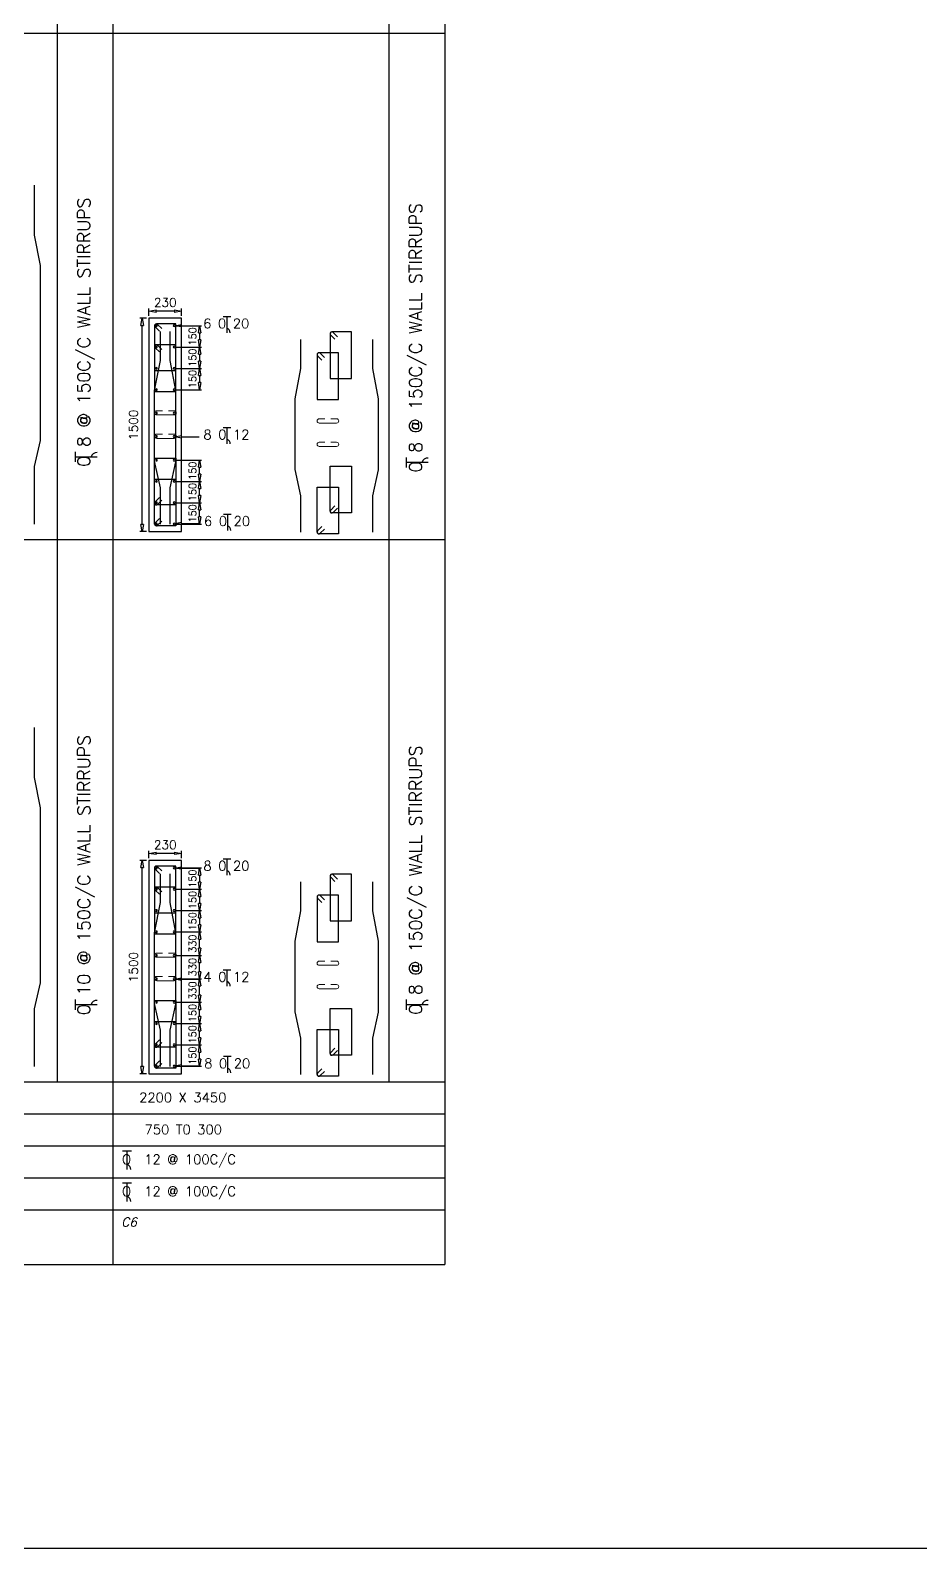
# Model space of a CAD drawing. Header units: millimetres. Extents: x 331487 to 517269, y 198509 to 399936.
# Drawn here: x 392023 to 404547, y 198509 to 219869 of the extents above; entities that cross this region are included whole.
import ezdxf

# ---------------------------------------------------------------- set-up
doc = ezdxf.new("R2010")
doc.units = ezdxf.units.MM
doc.header["$MEASUREMENT"] = 0
doc.layers.add('BEAM', color=1, linetype='Continuous', lineweight=5)
for name, color, linetype in [('COLUMN', 6, 'Continuous'), ('FOOTING', 5, 'Continuous'), ('FOOTING-SCH', 3, 'Continuous')]:
    doc.layers.add(name, color=color, linetype=linetype)
doc.styles.add('ITALICC', font='italicc', dxfattribs={"height": 0.3})
doc.styles.add('RO', font='romans.shx', dxfattribs={"height": 125})
doc.styles.add('ROMANS', font='romans.shx')

# ---------------------------------------------------------------- blocks, each defined once
blk = doc.blocks.new('_ClosedBlank')
at = {"color": 0, "linetype": 'ByBlock', "lineweight": -2}
for p, q in [((-1, 0.17), (0, 0)), ((-1, 0.17), (-1, -0.17)), ((0, 0), (-1, -0.17))]:
    blk.add_line(p, q, dxfattribs=at)

msp = doc.modelspace()

# ---------------------------------------------------------------- linework, layer by layer
at = {"color": 8, "linetype": 'Continuous'}
for p, q in [((380148, 219829), (397853, 219829)), ((380148, 212706), (397853, 212706)), ((383848, 205076), (397853, 205076)), ((383848, 204626), (397853, 204626)), ((383848, 204176), (397853, 204176)), ((383848, 203726), (397853, 203726)), ((380148, 203276), (397853, 203276)), ((383848, 203276), (397853, 203276)), ((380148, 202508), (397853, 202508))]:
    msp.add_line(p, q, dxfattribs=at)
at = {"color": 1, "linetype": 'Continuous'}
for p, q in [((394733, 215844), (394841, 215844)), ((394787, 215844), (394787, 215614)), ((394736, 214281), (394843, 214281)), ((394789, 214281), (394789, 214051)), ((392657, 213797), (392657, 213938)), ((392657, 213868), (392961, 213868)), ((397313, 213721), (397313, 213862)), ((397313, 213792), (397618, 213792)), ((394742, 213064), (394849, 213064)), ((394796, 213064), (394796, 212834)), ((394733, 208215), (394841, 208215)), ((394787, 208215), (394787, 207984)), ((394736, 206651), (394843, 206651)), ((394789, 206651), (394789, 206421)), ((392657, 206091), (392657, 206233)), ((392657, 206162), (392961, 206162)), ((397313, 206091), (397313, 206233)), ((397313, 206162), (397618, 206162)), ((394742, 205435), (394849, 205435)), ((394796, 205435), (394796, 205204)), ((393321, 204105), (393444, 204105)), ((393382, 204105), (393382, 203841)), ((393321, 203655), (393444, 203655)), ((393382, 203655), (393382, 203391))]:
    msp.add_line(p, q, dxfattribs=at)
for centre, radius, start, end in [((394772, 215619), 61.2, 355.5803, 75.6804), ((394774, 214055), 61.2, 355.5803, 75.6804), ((392955, 213848), 80.7, 85.5803, 165.6804), ((397612, 213772), 80.7, 85.5803, 165.6804), ((394780, 212839), 61.2, 355.5803, 75.6804), ((394772, 207989), 61.2, 355.5803, 75.6804), ((394774, 206426), 61.2, 355.5803, 75.6804), ((392955, 206142), 80.7, 85.5803, 165.6804), ((397612, 206142), 80.7, 85.5803, 165.6804), ((394780, 205209), 61.2, 355.5803, 75.6804), ((393365, 203846), 70, 355.5803, 75.6804), ((393365, 203396), 70, 355.5803, 75.6804)]:
    msp.add_arc(centre, radius, start, end, dxfattribs=at)
at = {"layer": 'BEAM', "ltscale": 0.05}
for p, q in [((393800, 214518), (393880, 214518)), ((394044, 214518), (393964, 214518)), ((393800, 214458), (394044, 214458)), ((396086, 214405), (396166, 214405)), ((396086, 214345), (396330, 214345)), ((396330, 214405), (396250, 214405)), ((393800, 214188), (393880, 214188)), ((393800, 214128), (394044, 214128)), ((394044, 214188), (393964, 214188)), ((396086, 214075), (396166, 214075)), ((396330, 214075), (396250, 214075)), ((396086, 214015), (396330, 214015)), ((393800, 206888), (393880, 206888)), ((393800, 206828), (394044, 206828)), ((394044, 206888), (393964, 206888)), ((396086, 206775), (396166, 206775)), ((396330, 206775), (396250, 206775)), ((393800, 206558), (393880, 206558)), ((394044, 206558), (393964, 206558)), ((396086, 206715), (396330, 206715)), ((393800, 206498), (394044, 206498)), ((396086, 206445), (396166, 206445)), ((396086, 206385), (396330, 206385)), ((396330, 206445), (396250, 206445))]:
    msp.add_line(p, q, dxfattribs=at)
for centre, start, end in [((393800, 214488), 90, 270), ((394044, 214488), 270, 90), ((396086, 214375), 90, 270), ((396330, 214375), 270, 90), ((393800, 214158), 90, 270), ((394044, 214158), 270, 90), ((396086, 214045), 90, 270), ((396330, 214045), 270, 90), ((393800, 206858), 90, 270), ((394044, 206858), 270, 90), ((396086, 206745), 90, 270), ((396330, 206745), 270, 90), ((393800, 206528), 90, 270), ((394044, 206528), 270, 90), ((396086, 206415), 90, 270), ((396330, 206415), 270, 90)]:
    msp.add_arc(centre, 30, start, end, dxfattribs=at)
at = {"layer": 'COLUMN', "color": 3}
for p, q in [((392082, 216986), (392082, 217693)), ((392163, 216560), (392082, 216986)), ((392163, 214101), (392163, 216560)), ((393771, 215714), (393771, 215085)), ((393778, 215697), (393838, 215637)), ((394071, 215739), (393796, 215739)), ((393873, 215673), (393813, 215732)), ((393852, 215226), (393852, 215633)), ((393990, 215226), (393990, 215633)), ((394071, 215085), (394071, 215739)), ((396240, 215601), (396240, 214971)), ((396248, 215583), (396308, 215523)), ((396540, 215626), (396265, 215626)), ((396343, 215559), (396283, 215619)), ((396540, 214971), (396540, 215626)), ((393771, 215422), (393771, 214788)), ((393778, 215404), (393838, 215344)), ((394071, 215447), (393796, 215447)), ((393873, 215380), (393813, 215440)), ((394071, 214788), (394071, 215447)), ((395829, 215113), (395829, 215520)), ((396357, 215334), (396082, 215334)), ((396159, 215267), (396100, 215326)), ((396357, 214675), (396357, 215334)), ((396840, 215113), (396840, 215520)), ((393771, 214800), (393852, 215226)), ((394071, 214800), (393990, 215226)), ((395748, 214687), (395829, 215113)), ((396057, 215309), (396057, 214675)), ((396064, 215291), (396124, 215231)), ((396921, 214687), (396840, 215113)), ((393771, 215085), (394071, 215085)), ((396240, 214971), (396540, 214971)), ((393771, 213806), (393771, 214800)), ((393771, 214788), (394071, 214788)), ((394071, 213801), (394071, 214800)), ((395748, 213693), (395748, 214687)), ((396057, 214675), (396357, 214675)), ((396921, 213687), (396921, 214687)), ((392082, 213732), (392163, 214101)), ((393771, 213217), (393771, 213850)), ((393771, 213850), (394071, 213850)), ((394071, 213850), (394071, 213192)), ((392082, 212924), (392082, 213732)), ((393852, 213432), (393771, 213806)), ((393990, 213432), (394071, 213801)), ((395829, 213319), (395748, 213693)), ((396240, 213104), (396240, 213737)), ((396240, 213737), (396540, 213737)), ((396540, 213737), (396540, 213079)), ((396840, 213319), (396921, 213687)), ((393771, 212924), (393771, 213556)), ((393771, 213556), (394071, 213556)), ((393852, 212924), (393852, 213432)), ((393990, 212924), (393990, 213432)), ((394071, 213556), (394071, 212899)), ((396057, 212811), (396057, 213443)), ((396057, 213443), (396357, 213443)), ((396357, 213443), (396357, 212786)), ((393778, 213235), (393838, 213295)), ((394071, 213192), (393796, 213192)), ((393873, 213259), (393813, 213199)), ((395829, 212810), (395829, 213319)), ((396248, 213121), (396308, 213181)), ((396840, 212810), (396840, 213319)), ((393778, 212942), (393838, 213002)), ((393873, 212966), (393813, 212907)), ((396540, 213079), (396265, 213079)), ((396343, 213146), (396283, 213086)), ((394071, 212899), (393796, 212899)), ((396064, 212829), (396124, 212889)), ((396357, 212786), (396082, 212786)), ((396159, 212853), (396100, 212793)), ((392082, 209357), (392082, 210063)), ((392163, 208930), (392082, 209357)), ((392163, 206471), (392163, 208930)), ((393771, 208085), (393771, 207455)), ((393778, 208067), (393838, 208007)), ((394071, 208110), (393796, 208110)), ((393873, 208043), (393813, 208102)), ((394071, 207455), (394071, 208110)), ((393852, 207597), (393852, 208003)), ((393990, 207597), (393990, 208003)), ((395829, 207483), (395829, 207890)), ((396240, 207971), (396240, 207341)), ((396248, 207954), (396308, 207894)), ((396540, 207996), (396265, 207996)), ((396343, 207929), (396283, 207989)), ((396540, 207341), (396540, 207996)), ((396840, 207483), (396840, 207890)), ((393771, 207792), (393771, 207158)), ((393778, 207774), (393838, 207714)), ((394071, 207817), (393796, 207817)), ((393873, 207750), (393813, 207810)), ((394071, 207158), (394071, 207817)), ((396057, 207679), (396057, 207045)), ((396064, 207661), (396124, 207601)), ((396357, 207704), (396082, 207704)), ((396159, 207637), (396100, 207696)), ((396357, 207045), (396357, 207704)), ((393771, 207170), (393852, 207597)), ((393771, 207455), (394071, 207455)), ((394071, 207170), (393990, 207597)), ((395748, 207057), (395829, 207483)), ((396921, 207057), (396840, 207483)), ((396240, 207341), (396540, 207341)), ((393771, 206176), (393771, 207170)), ((393771, 207158), (394071, 207158)), ((394071, 206171), (394071, 207170)), ((395748, 206063), (395748, 207057)), ((396057, 207045), (396357, 207045)), ((396921, 206057), (396921, 207057)), ((392082, 206103), (392163, 206471)), ((393771, 205587), (393771, 206220)), ((393771, 206220), (394071, 206220)), ((393852, 205803), (393771, 206176)), ((393990, 205803), (394071, 206171)), ((394071, 206220), (394071, 205562)), ((392082, 205294), (392082, 206103)), ((393771, 205295), (393771, 205926)), ((393771, 205926), (394071, 205926)), ((394071, 205926), (394071, 205270)), ((395829, 205689), (395748, 206063)), ((396240, 205474), (396240, 206107)), ((396240, 206107), (396540, 206107)), ((396540, 206107), (396540, 205449)), ((396840, 205689), (396921, 206057)), ((393852, 205294), (393852, 205803)), ((393990, 205294), (393990, 205803)), ((396057, 205181), (396057, 205813)), ((396057, 205813), (396357, 205813)), ((396357, 205813), (396357, 205156)), ((393778, 205605), (393838, 205665)), ((394071, 205562), (393796, 205562)), ((393873, 205629), (393813, 205569)), ((395829, 205180), (395829, 205689)), ((396248, 205491), (396308, 205551)), ((396343, 205516), (396283, 205456)), ((396840, 205180), (396840, 205689)), ((393778, 205312), (393838, 205372)), ((393873, 205336), (393813, 205277)), ((396540, 205449), (396265, 205449)), ((394071, 205270), (393796, 205270)), ((396064, 205199), (396124, 205259)), ((396357, 205156), (396082, 205156)), ((396159, 205223), (396100, 205164))]:
    msp.add_line(p, q, dxfattribs=at)
at = {"layer": 'COLUMN'}
for p, q in [((394151, 215819), (393691, 215819)), ((393691, 215819), (393691, 212819)), ((394151, 212819), (394151, 215819)), ((393691, 212819), (394151, 212819)), ((394151, 208190), (393691, 208190)), ((393691, 208190), (393691, 205190)), ((394151, 205190), (394151, 208190)), ((393691, 205190), (394151, 205190)), ((517269, 198509), (331487, 198509))]:
    msp.add_line(p, q, dxfattribs=at)
at = {"layer": 'COLUMN', "color": 4}
for points in [[(394151, 215713), (394396, 215713)], [(394151, 214150), (394396, 214150)], [(394151, 212933), (394406, 212933)], [(394151, 208083), (394396, 208083)], [(394151, 206520), (394396, 206520)], [(394151, 205303), (394406, 205303)]]:
    msp.add_lwpolyline(points, dxfattribs=at)
at = {"layer": 'COLUMN', "color": 3}
for centre, start, end in [((393796, 215714), 45, 180), ((393796, 215714), 90, 225), ((396265, 215601), 45, 180), ((396265, 215601), 90, 225), ((393796, 215422), 45, 180), ((393796, 215422), 90, 225), ((396082, 215309), 45, 180), ((396082, 215309), 90, 225), ((393796, 213217), 135, 270), ((393796, 213217), 180, 315), ((396265, 213104), 135, 270), ((396265, 213104), 180, 315), ((393796, 212924), 135, 270), ((393796, 212924), 180, 315), ((396082, 212811), 135, 270), ((396082, 212811), 180, 315), ((393796, 208085), 45, 180), ((393796, 208085), 90, 225), ((396265, 207971), 45, 180), ((396265, 207971), 90, 225), ((393796, 207792), 45, 180), ((393796, 207792), 90, 225), ((396082, 207679), 45, 180), ((396082, 207679), 90, 225), ((393796, 205587), 135, 270), ((393796, 205587), 180, 315), ((396265, 205474), 135, 270), ((393796, 205295), 135, 270), ((393796, 205295), 180, 315), ((396265, 205474), 180, 315), ((396082, 205181), 135, 270), ((396082, 205181), 180, 315)]:
    msp.add_arc(centre, 25, start, end, dxfattribs=at)
at = {"layer": 'COLUMN', "color": 7}
for centre, start, end in [((393796, 215714), 0, 180), ((393796, 215714), 180, 0), ((394046, 215714), 0, 180), ((394046, 215714), 180, 0), ((393796, 215414), 0, 180), ((393796, 215414), 180, 0), ((394046, 215414), 0, 180), ((394046, 215414), 180, 0), ((393796, 215114), 0, 180), ((393796, 215114), 180, 0), ((394046, 215114), 0, 180), ((394046, 215114), 180, 0), ((393796, 214814), 0, 180), ((393796, 214814), 180, 0), ((394046, 214814), 0, 180), ((394046, 214814), 180, 0), ((393796, 214484), 0, 180), ((393796, 214484), 180, 0), ((394046, 214484), 0, 180), ((394046, 214484), 180, 0), ((393796, 214154), 0, 180), ((393796, 214154), 180, 0), ((394046, 214154), 0, 180), ((394046, 214154), 180, 0), ((393796, 213824), 0, 180), ((393796, 213824), 180, 0), ((394046, 213824), 0, 180), ((394046, 213824), 180, 0), ((393796, 213524), 0, 180), ((393796, 213524), 180, 0), ((394046, 213524), 0, 180), ((394046, 213524), 180, 0), ((393796, 213224), 0, 180), ((393796, 213224), 180, 0), ((394046, 213224), 0, 180), ((394046, 213224), 180, 0), ((393796, 212924), 0, 180), ((393796, 212924), 180, 0), ((394046, 212924), 0, 180), ((394046, 212924), 180, 0), ((393796, 208085), 0, 180), ((393796, 208085), 180, 0), ((394046, 208085), 0, 180), ((394046, 208085), 180, 0), ((393796, 207785), 0, 180), ((393796, 207785), 180, 0), ((394046, 207785), 0, 180), ((394046, 207785), 180, 0), ((393796, 207485), 0, 180), ((393796, 207485), 180, 0), ((394046, 207485), 0, 180), ((394046, 207485), 180, 0), ((393796, 207185), 0, 180), ((394046, 207185), 0, 180), ((393796, 207185), 180, 0), ((394046, 207185), 180, 0), ((393796, 206855), 0, 180), ((393796, 206855), 180, 0), ((394046, 206855), 0, 180), ((394046, 206855), 180, 0), ((393796, 206525), 0, 180), ((393796, 206525), 180, 0), ((394046, 206525), 0, 180), ((394046, 206525), 180, 0), ((393796, 206195), 0, 180), ((393796, 206195), 180, 0), ((394046, 206195), 0, 180), ((394046, 206195), 180, 0), ((393796, 205895), 0, 180), ((393796, 205895), 180, 0), ((394046, 205895), 0, 180), ((394046, 205895), 180, 0), ((393796, 205595), 0, 180), ((393796, 205595), 180, 0), ((394046, 205595), 0, 180), ((394046, 205595), 180, 0), ((393796, 205295), 0, 180), ((393796, 205295), 180, 0), ((394046, 205295), 0, 180), ((394046, 205295), 180, 0)]:
    msp.add_arc(centre, 12.6, start, end, dxfattribs=at)
at = {"layer": 'FOOTING', "color": 4}
for p, q in [((393656, 215819), (393561, 215819)), ((393691, 215854), (393691, 215954)), ((394051, 215919), (393791, 215919)), ((394151, 215854), (394151, 215954)), ((393596, 212919), (393596, 215719)), ((394071, 215714), (394429, 215714)), ((394404, 215614), (394404, 215514)), ((394071, 215414), (394429, 215414)), ((394071, 215414), (394429, 215414)), ((394404, 215314), (394404, 215214)), ((394071, 215114), (394429, 215114)), ((394071, 215114), (394429, 215114)), ((394404, 215014), (394404, 214914)), ((394071, 214814), (394429, 214814)), ((394071, 213824), (394429, 213824)), ((394404, 213624), (394404, 213724)), ((394071, 213524), (394429, 213524)), ((394071, 213524), (394429, 213524)), ((394404, 213324), (394404, 213424)), ((394071, 213224), (394429, 213224)), ((394071, 213224), (394429, 213224)), ((394404, 213024), (394404, 213124)), ((393656, 212819), (393561, 212819)), ((394071, 212924), (394429, 212924)), ((393691, 208225), (393691, 208324)), ((394051, 208289), (393791, 208289)), ((394151, 208225), (394151, 208324)), ((393656, 208190), (393561, 208190)), ((393596, 205290), (393596, 208090)), ((394071, 208085), (394429, 208085)), ((394404, 207985), (394404, 207885)), ((394071, 207785), (394429, 207785)), ((394071, 207785), (394429, 207785)), ((394404, 207685), (394404, 207585)), ((394071, 207485), (394429, 207485)), ((394071, 207485), (394429, 207485)), ((394404, 207385), (394404, 207285)), ((394071, 207185), (394429, 207185)), ((394071, 207185), (394429, 207185)), ((394404, 206955), (394404, 207085)), ((394071, 206855), (394429, 206855)), ((394071, 206855), (394429, 206855)), ((394404, 206625), (394404, 206755)), ((394071, 206525), (394429, 206525)), ((394071, 206525), (394429, 206525)), ((394404, 206295), (394404, 206425)), ((394071, 206195), (394429, 206195)), ((394071, 206195), (394429, 206195)), ((394404, 205995), (394404, 206095)), ((394071, 205895), (394429, 205895)), ((394071, 205895), (394429, 205895)), ((394404, 205695), (394404, 205795)), ((394071, 205595), (394429, 205595)), ((394071, 205595), (394429, 205595)), ((394404, 205395), (394404, 205495)), ((394071, 205295), (394429, 205295)), ((393656, 205190), (393561, 205190))]:
    msp.add_line(p, q, dxfattribs=at)
at = {"layer": 'FOOTING-SCH', "color": 8, "linetype": 'Continuous'}
for p, q in [((393184, 264824), (393184, 202508)), ((397853, 264824), (397853, 202508)), ((392403, 212706), (392403, 255444)), ((397071, 219829), (397071, 226952)), ((397071, 212706), (397071, 219829)), ((392403, 205076), (392403, 212706)), ((397071, 205076), (397071, 212706))]:
    msp.add_line(p, q, dxfattribs=at)

# ---------------------------------------------------------------- block references
at = {"layer": 'COLUMN', "color": 4, "xscale": 100, "yscale": 100, "zscale": 100, "rotation": 180}
for p in [(394051, 215713), (394051, 214150), (394051, 212933), (394051, 208083), (394051, 206520), (394051, 205303)]:
    msp.add_blockref('_ClosedBlank', p, dxfattribs=at)
at = {"layer": 'FOOTING', "color": 4, "xscale": 100, "yscale": 100, "zscale": 100}
for p, rotation in [((393596, 215819), 90), ((393691, 215919), 180), ((394404, 215714), 90), ((394404, 215414), 270), ((394404, 215414), 90), ((394404, 215114), 270), ((394404, 215114), 90), ((394404, 214814), 270), ((394404, 213824), 90), ((394404, 213524), 270), ((394404, 213524), 90), ((394404, 213224), 270), ((394404, 213224), 90), ((394404, 212924), 270), ((393596, 212819), 270), ((393691, 208289), 180), ((393596, 208190), 90), ((394404, 208085), 90), ((394404, 207785), 270), ((394404, 207785), 90), ((394404, 207485), 270), ((394404, 207485), 90), ((394404, 207185), 270), ((394404, 207185), 90), ((394404, 206855), 270), ((394404, 206855), 90), ((394404, 206525), 270), ((394404, 206525), 90), ((394404, 206195), 270), ((394404, 206195), 90), ((394404, 205895), 270), ((394404, 205895), 90), ((394404, 205595), 270), ((394404, 205595), 90), ((393596, 205190), 270), ((394404, 205295), 270)]:
    msp.add_blockref('_ClosedBlank', p, dxfattribs=dict(at, rotation=rotation))
for p in [(394151, 215919), (394151, 208289)]:
    msp.add_blockref('_ClosedBlank', p, dxfattribs=at)

# ---------------------------------------------------------------- texts
at = {"color": 6, "linetype": 'Continuous', "style": 'ITALICC'}
msp.add_text('C6', height=125, dxfattribs=at).set_placement((393302, 203041))
at = {"layer": 'COLUMN', "color": 1, "style": 'ROMANS'}
for s, p in [(' 0 8 @ 150C/C WALL STIRRUPS', (392864, 213608)), (' 0 8 @ 150C/C WALL STIRRUPS', (397532, 213529)), (' 0 10 @ 150C/C WALL STIRRUPS', (392864, 205893)), (' 0 8 @ 150C/C WALL STIRRUPS', (397532, 205899))]:
    msp.add_text(s, height=178.2, rotation=90, dxfattribs=at).set_placement(p)
for s, p in [('6 0 20', (394454, 215677)), ('8 0 12', (394457, 214114)), ('6 0 20', (394465, 212897)), ('8 0 20', (394457, 208048)), ('4 0 12', (394457, 206485)), ('8 0 20', (394468, 205268)), ('2200 X 3450', (393553, 204788)), ('750 T0 300', (393630, 204338)), ('O  12 @ 100C/C', (393312, 203918)), ('O  12 @ 100C/C', (393312, 203468))]:
    msp.add_text(s, height=135, dxfattribs=at).set_placement(p)
at = {"layer": 'FOOTING', "color": 3, "char_height": 125, "attachment_point": 5, "style": 'RO'}
for insert in [(393921, 216041), (393921, 208411)]:
    msp.add_mtext('230', dxfattribs=dict(at, insert=insert))
at = {"layer": 'FOOTING', "color": 3, "attachment_point": 5, "rotation": 90}
for s, insert, char_height, style in [('150', (394304, 215564), 100, 'ROMANS'), ('150', (394304, 215264), 100, 'ROMANS'), ('150', (394304, 214964), 100, 'ROMANS'), ('1500', (393473, 214319), 125, 'RO'), ('150', (394304, 213674), 100, 'ROMANS'), ('150', (394304, 213374), 100, 'ROMANS'), ('150', (394304, 213074), 100, 'ROMANS'), ('150', (394304, 207935), 100, 'ROMANS'), ('150', (394304, 207635), 100, 'ROMANS'), ('150', (394304, 207335), 100, 'ROMANS'), ('330', (394304, 207020), 100, 'ROMANS'), ('1500', (393473, 206690), 125, 'RO'), ('330', (394304, 206690), 100, 'ROMANS'), ('330', (394304, 206360), 100, 'ROMANS'), ('150', (394304, 206045), 100, 'ROMANS'), ('150', (394304, 205745), 100, 'ROMANS'), ('150', (394304, 205445), 100, 'ROMANS')]:
    msp.add_mtext(s, dxfattribs=dict(at, insert=insert, char_height=char_height, style=style))

doc.saveas('drawing.dxf')
